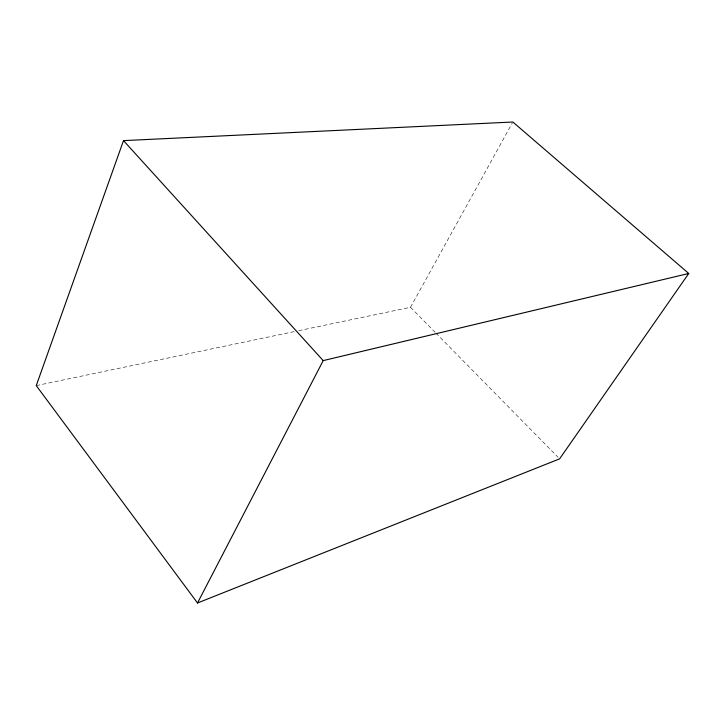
<?xml version="1.0" encoding="UTF-8"?>
<svg xmlns="http://www.w3.org/2000/svg" width="725" height="725" viewBox="0 0 725 725"><rect width="100%" height="100%" fill="white"/><g stroke="black" fill="none" stroke-linecap="round" stroke-linejoin="round"><path stroke-width="0.54" stroke-dasharray="3.62 2.72" d="M298.673 330.691L410.504 307.291L512.294 122.996M36.25 385.609L294.241 331.615M410.504 307.291L435.091 332.277M435.888 333.083L558.023 457.239"/><path stroke-width="1.09" d="M123.504 140.623L36.25 385.609L197.508 602.992L559.609 458.853L688.75 273.47L512.847 122.008L123.504 140.623L323.205 360.606L688.75 273.47M197.508 602.992L323.205 360.606"/></g></svg>
